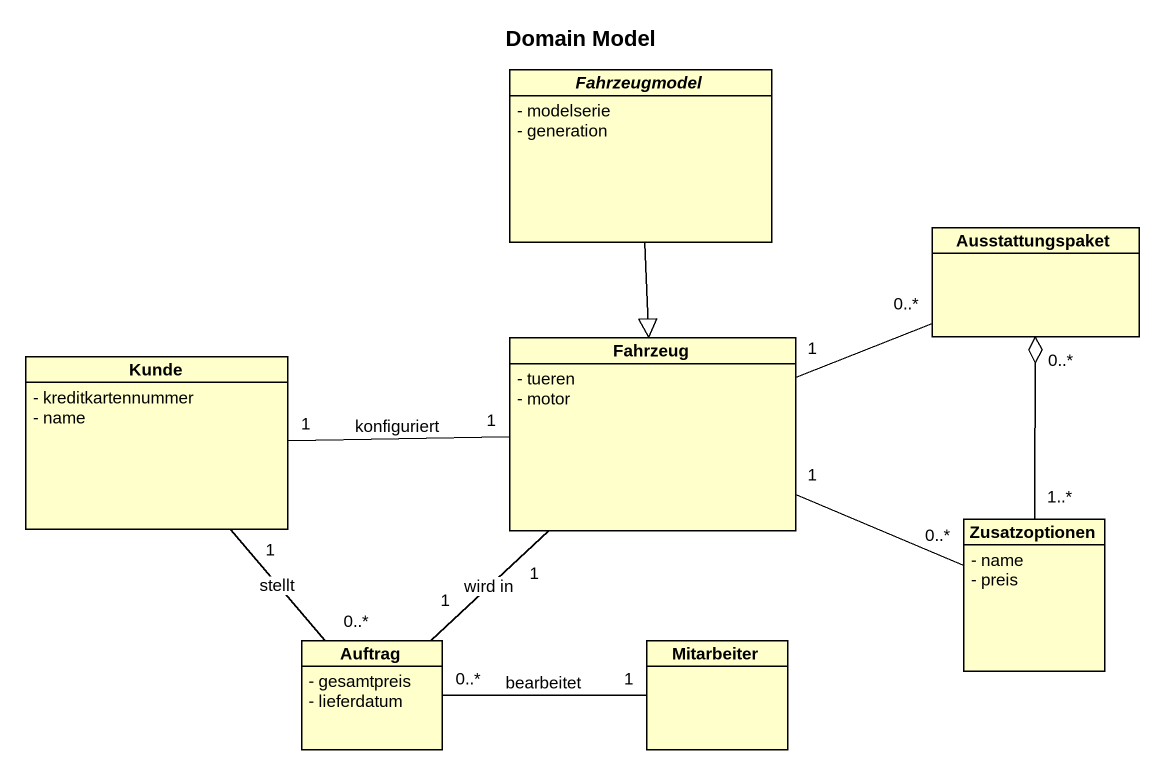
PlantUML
@startuml
title Domain Model
hide circle
hide empty members
skinparam classAttributeIconSize 0
abstract class Fahrzeugmodel {
  - modelserie
  - generation
}
class Ausstattungspaket
class Kunde {
  - kreditkartennummer
  - name
}
class Fahrzeug {
  - tueren
  - motor
}
class Zusatzoptionen {
  - name
  - preis
}
class Auftrag {
  - gesamtpreis
  - lieferdatum
}
class Mitarbeiter
Fahrzeugmodel --|> Fahrzeug
Kunde "1" -right- "1" Fahrzeug : konfiguriert
Kunde "1" -- "0..*" Auftrag : stellt
Fahrzeug "1" -right- "0..*" Ausstattungspaket
Fahrzeug "1" -right- "0..*" Zusatzoptionen
Zusatzoptionen "1..*" -up-o "0..*" Ausstattungspaket
Auftrag "1" -up- "1" Fahrzeug : wird in
Auftrag "0..*" -right- "1" Mitarbeiter : bearbeitet
@enduml
